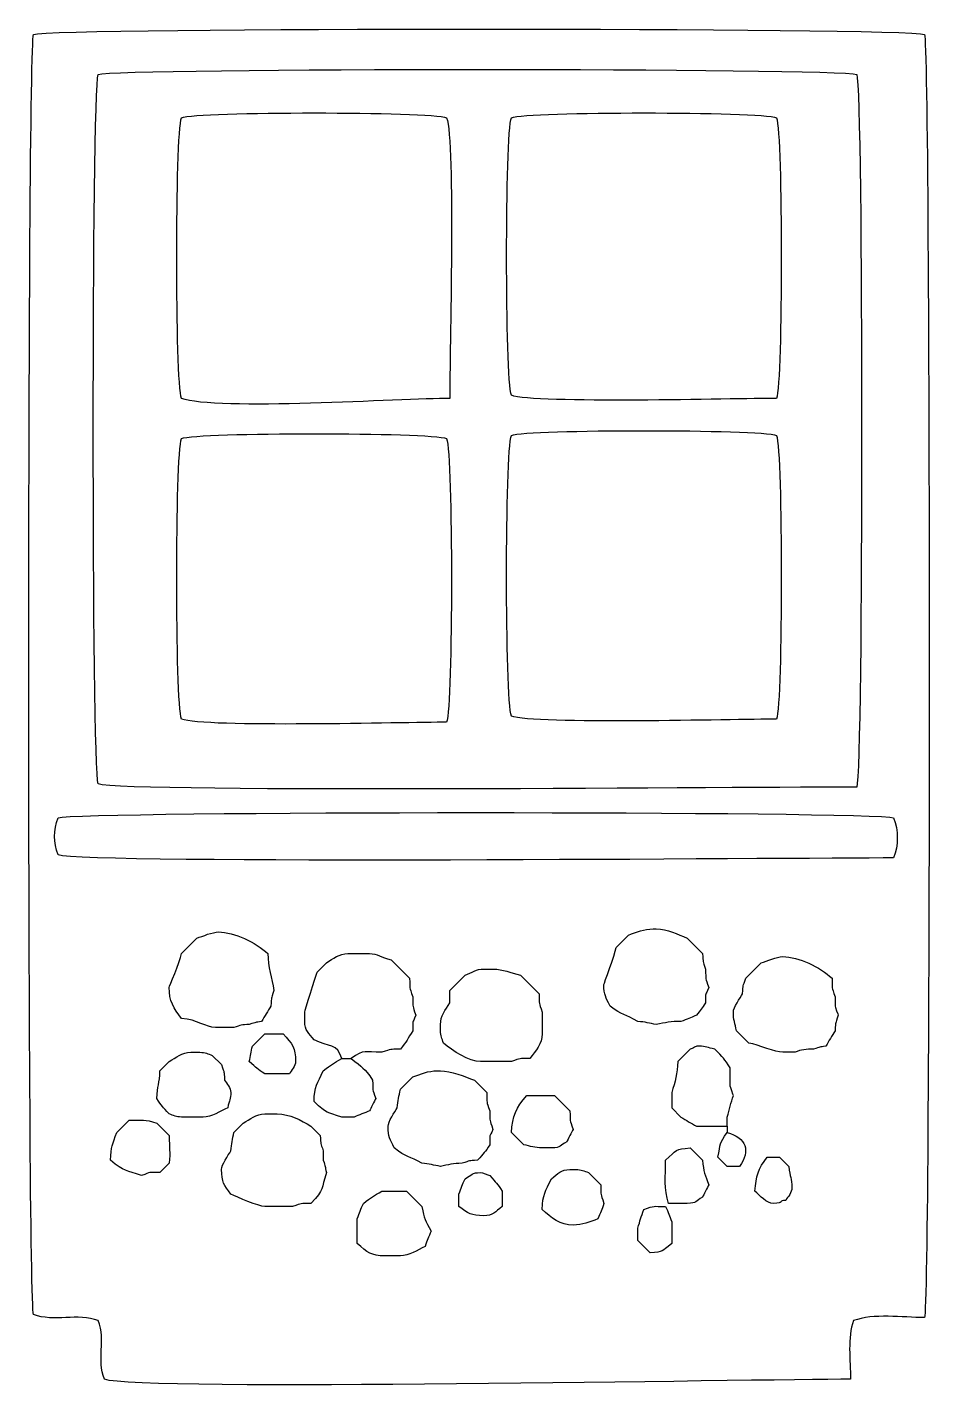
# Model space of a CAD drawing. Extents: x -149 to 150, y -212 to 234.
# Drawn here: x 89.7 to 114.51, y 58.55 to 96 of the extents above; entities that cross this region are included whole.
import ezdxf

# ---------------------------------------------------------------- set-up
doc = ezdxf.new("R2010")
doc.units = 0
doc.header["$MEASUREMENT"] = 0
doc.layers.add('EBENE_1', color=7, linetype='CONTINUOUS')

msp = doc.modelspace()

# ---------------------------------------------------------------- linework, layer by layer
at = {"layer": 'EBENE_1', "color": 250}
for points, knots in [([(112.308, 58.8878), (112.308, 59.3996), (112.2185, 60.0474), (112.3927, 60.4965), (112.3927, 60.4965), (112.9257, 60.7034), (113.7371, 60.5812), (114.34, 60.5811), (114.34, 60.5811), (114.5112, 61.0218), (114.5111, 95.3618), (114.3401, 95.8025), (114.3401, 95.8025), (113.8377, 95.9975), (90.3738, 95.9976), (89.8714, 95.8025), (89.8714, 95.8025), (89.7004, 95.3621), (89.7005, 61.1062), (89.8714, 60.6658), (89.8714, 60.6658), (90.4339, 60.4475), (91.0869, 60.7148), (91.6495, 60.4965), (91.6495, 60.4965), (91.8597, 59.9548), (91.6084, 59.4295), (91.8188, 58.8878), (91.8188, 58.8878), (92.7004, 58.5455), (109.8867, 58.8879), (112.308, 58.8878)], [0, 0, 0, 0, 0.1111111, 0.1111111, 0.1111111, 0.1111111, 0.2222222, 0.2222222, 0.2222222, 0.2222222, 0.3333333, 0.3333333, 0.3333333, 0.3333333, 0.4444444, 0.4444444, 0.4444444, 0.4444444, 0.5555556, 0.5555556, 0.5555556, 0.5555556, 0.6666667, 0.6666667, 0.6666667, 0.6666667, 0.7777778, 0.7777778, 0.7777778, 0.7777778, 1, 1, 1, 1]), ([(112.4775, 75.1438), (112.6596, 75.613), (112.6596, 94.2326), (112.4774, 94.7019), (112.4774, 94.7019), (111.9996, 94.8873), (92.1272, 94.8873), (91.6495, 94.7018), (91.6495, 94.7018), (91.4675, 94.2332), (91.4675, 75.6971), (91.6494, 75.2285), (91.6494, 75.2285), (92.2975, 74.9769), (110.1351, 75.1439), (112.4775, 75.1438)], [0, 0, 0, 0, 0.2, 0.2, 0.2, 0.2, 0.4, 0.4, 0.4, 0.4, 0.6, 0.6, 0.6, 0.6, 1, 1, 1, 1]), ([(101.3015, 85.8118), (101.3015, 86.9923), (101.4608, 92.888), (101.2167, 93.5165), (101.2167, 93.5165), (100.773, 93.6888), (94.3792, 93.6889), (93.9354, 93.5165), (93.9354, 93.5165), (93.7605, 93.0659), (93.7605, 86.2623), (93.9354, 85.8118), (93.9354, 85.8118), (94.8417, 85.46), (100.0136, 85.8118), (101.3015, 85.8118)], [0, 0, 0, 0, 0.2, 0.2, 0.2, 0.2, 0.4, 0.4, 0.4, 0.4, 0.6, 0.6, 0.6, 0.6, 1, 1, 1, 1]), ([(110.276, 85.8118), (110.4509, 86.2623), (110.4509, 93.0659), (110.276, 93.5166), (110.276, 93.5166), (109.8323, 93.6888), (103.4385, 93.6888), (102.9947, 93.5165), (102.9947, 93.5165), (102.8203, 93.0673), (102.8203, 86.3457), (102.9947, 85.8966), (102.9947, 85.8966), (103.6069, 85.6589), (109.1453, 85.8118), (110.276, 85.8118)], [0, 0, 0, 0, 0.2, 0.2, 0.2, 0.2, 0.4, 0.4, 0.4, 0.4, 0.6, 0.6, 0.6, 0.6, 1, 1, 1, 1]), ([(101.2167, 76.9218), (101.3921, 77.3737), (101.3921, 84.2594), (101.2167, 84.7111), (101.2167, 84.7111), (100.773, 84.8834), (94.3792, 84.8835), (93.9355, 84.7111), (93.9355, 84.7111), (93.7605, 84.2606), (93.7605, 77.457), (93.9354, 77.0065), (93.9354, 77.0065), (94.5475, 76.7689), (100.0858, 76.9218), (101.2167, 76.9218)], [0, 0, 0, 0, 0.2, 0.2, 0.2, 0.2, 0.4, 0.4, 0.4, 0.4, 0.6, 0.6, 0.6, 0.6, 1, 1, 1, 1]), ([(110.276, 77.0065), (110.4514, 77.4583), (110.4514, 84.3439), (110.276, 84.7959), (110.276, 84.7959), (109.8323, 84.9681), (103.4385, 84.9681), (102.9947, 84.7958), (102.9947, 84.7958), (102.8198, 84.3453), (102.8198, 77.5417), (102.9947, 77.0911), (102.9947, 77.0911), (103.6069, 76.8535), (109.1453, 77.0065), (110.276, 77.0065)], [0, 0, 0, 0, 0.2, 0.2, 0.2, 0.2, 0.4, 0.4, 0.4, 0.4, 0.6, 0.6, 0.6, 0.6, 1, 1, 1, 1]), ([(113.4934, 73.1965), (113.6256, 73.5369), (113.6255, 73.9567), (113.4935, 74.2971), (113.4935, 74.2971), (113.0015, 74.4882), (91.0407, 74.4881), (90.5487, 74.2971), (90.5487, 74.2971), (90.4166, 73.9567), (90.4166, 73.6216), (90.5487, 73.2811), (90.5487, 73.2811), (91.2265, 73.018), (110.9436, 73.1966), (113.4934, 73.1965)], [0, 0, 0, 0, 0.2, 0.2, 0.2, 0.2, 0.4, 0.4, 0.4, 0.4, 0.6, 0.6, 0.6, 0.6, 1, 1, 1, 1]), ([(95.7981, 68.6245), (96.0061, 68.6994), (95.9433, 68.6718), (96.1368, 68.7091), (96.1368, 68.7091), (96.2235, 68.8561), (96.3031, 68.986), (96.3907, 69.1325), (96.3907, 69.1325), (96.4135, 69.4232), (96.3877, 69.2851), (96.4755, 69.5558), (96.4755, 69.5558), (96.4109, 69.8971), (96.3139, 70.2109), (96.3061, 70.5718), (96.3061, 70.5718), (95.9755, 70.877), (95.3861, 71.1645), (94.9515, 71.1645), (94.9515, 71.1645), (94.7895, 71.1645), (94.5155, 71.0495), (94.3588, 70.9951), (94.3588, 70.9951), (94.3588, 70.9951), (93.9354, 70.5718), (93.9354, 70.5718), (93.9354, 70.5718), (93.8886, 70.3241), (93.5967, 69.6637), (93.5967, 69.6405), (93.5967, 69.6405), (93.5968, 69.2817), (93.7211, 69.0653), (93.9355, 68.7938), (93.9355, 68.7938), (94.3621, 68.761), (94.6145, 68.5398), (94.8668, 68.5398), (94.8668, 68.5398), (94.8668, 68.5398), (95.0361, 68.5398), (95.0361, 68.5398), (95.0361, 68.5398), (95.0361, 68.5398), (95.3747, 68.5398), (95.3747, 68.5398), (95.3747, 68.5398), (95.5599, 68.6012), (95.5827, 68.6245), (95.7981, 68.6245)], [0, 0, 0, 0, 0.0714286, 0.0714286, 0.0714286, 0.0714286, 0.1428571, 0.1428571, 0.1428571, 0.1428571, 0.2142857, 0.2142857, 0.2142857, 0.2142857, 0.2857143, 0.2857143, 0.2857143, 0.2857143, 0.3571429, 0.3571429, 0.3571429, 0.3571429, 0.4285714, 0.4285714, 0.4285714, 0.4285714, 0.5, 0.5, 0.5, 0.5, 0.5714286, 0.5714286, 0.5714286, 0.5714286, 0.6428571, 0.6428571, 0.6428571, 0.6428571, 0.7142857, 0.7142857, 0.7142857, 0.7142857, 0.7857143, 0.7857143, 0.7857143, 0.7857143, 0.8571429, 0.8571429, 0.8571429, 0.8571429, 1, 1, 1, 1]), ([(107.6514, 68.7091), (107.8297, 68.7682), (107.9079, 68.8008), (108.0747, 68.8785), (108.0747, 68.8785), (108.1951, 69.0307), (108.2252, 69.0624), (108.3288, 69.2171), (108.3288, 69.2171), (108.3287, 69.5574), (108.3142, 69.3847), (108.4134, 69.6405), (108.4134, 69.6405), (108.3165, 69.9394), (108.3361, 69.8156), (108.3288, 70.1485), (108.3288, 70.1485), (108.2463, 70.397), (108.2647, 70.3042), (108.2441, 70.5718), (108.2441, 70.5718), (108.2441, 70.5718), (107.8207, 70.9951), (107.8207, 70.9951), (107.8207, 70.9951), (107.544, 71.1062), (107.2984, 71.2492), (106.9741, 71.2491), (106.9741, 71.2491), (106.9741, 71.2491), (106.8895, 71.2491), (106.8895, 71.2491), (106.8895, 71.2491), (106.6285, 71.2491), (106.4382, 71.1581), (106.212, 71.0798), (106.212, 71.0798), (106.212, 71.0798), (105.8735, 70.7411), (105.8735, 70.7411), (105.8735, 70.7411), (105.8361, 70.544), (105.5348, 69.7266), (105.5348, 69.7251), (105.5348, 69.7251), (105.5347, 69.4258), (105.5902, 69.3775), (105.7041, 69.1325), (105.7041, 69.1325), (106.0439, 68.8643), (106.1189, 68.9095), (106.466, 68.7091), (106.466, 68.7091), (106.6672, 68.6938), (106.7859, 68.66), (106.974, 68.6246), (106.974, 68.6246), (107.2188, 68.6758), (107.3777, 68.7091), (107.6514, 68.7091)], [0, 0, 0, 0, 0.0625, 0.0625, 0.0625, 0.0625, 0.125, 0.125, 0.125, 0.125, 0.1875, 0.1875, 0.1875, 0.1875, 0.25, 0.25, 0.25, 0.25, 0.3125, 0.3125, 0.3125, 0.3125, 0.375, 0.375, 0.375, 0.375, 0.4375, 0.4375, 0.4375, 0.4375, 0.5, 0.5, 0.5, 0.5, 0.5625, 0.5625, 0.5625, 0.5625, 0.625, 0.625, 0.625, 0.625, 0.6875, 0.6875, 0.6875, 0.6875, 0.75, 0.75, 0.75, 0.75, 0.8125, 0.8125, 0.8125, 0.8125, 0.875, 0.875, 0.875, 0.875, 1, 1, 1, 1]), ([(98.338, 67.6932), (98.2107, 68.1023), (97.9986, 68.0046), (97.5761, 68.2012), (97.5761, 68.2012), (97.4285, 68.3882), (97.322, 68.4577), (97.322, 68.7091), (97.322, 68.7091), (97.322, 68.7091), (97.3221, 68.9631), (97.3221, 68.9631), (97.3221, 68.9631), (97.3221, 69.0063), (97.6187, 69.934), (97.6607, 70.0638), (97.6607, 70.0638), (97.6607, 70.0638), (97.9147, 70.3178), (97.9147, 70.3178), (97.9147, 70.3178), (98.1044, 70.4315), (98.2699, 70.5719), (98.5075, 70.5718), (98.5075, 70.5718), (98.5075, 70.5718), (99.1001, 70.5718), (99.1001, 70.5718), (99.1001, 70.5718), (99.3151, 70.5718), (99.4169, 70.4606), (99.6927, 70.4026), (99.6927, 70.4026), (99.6927, 70.4026), (100.2008, 69.8945), (100.2008, 69.8945), (100.2008, 69.8945), (100.208, 69.5616), (100.1884, 69.6855), (100.2855, 69.3865), (100.2855, 69.3865), (100.2927, 69.0536), (100.2732, 69.1775), (100.37, 68.8785), (100.37, 68.8785), (100.2628, 68.6082), (100.2928, 68.7976), (100.2855, 68.4551), (100.2855, 68.4551), (100.1508, 68.2304), (100.1194, 68.1658), (99.9467, 67.9472), (99.9467, 67.9472), (99.6139, 67.9399), (99.7378, 67.9594), (99.4387, 67.8625), (99.4387, 67.8625), (98.963, 67.8625), (98.9612, 67.956), (98.592, 67.6931)], [0, 0, 0, 0, 0.0625, 0.0625, 0.0625, 0.0625, 0.125, 0.125, 0.125, 0.125, 0.1875, 0.1875, 0.1875, 0.1875, 0.25, 0.25, 0.25, 0.25, 0.3125, 0.3125, 0.3125, 0.3125, 0.375, 0.375, 0.375, 0.375, 0.4375, 0.4375, 0.4375, 0.4375, 0.5, 0.5, 0.5, 0.5, 0.5625, 0.5625, 0.5625, 0.5625, 0.625, 0.625, 0.625, 0.625, 0.6875, 0.6875, 0.6875, 0.6875, 0.75, 0.75, 0.75, 0.75, 0.8125, 0.8125, 0.8125, 0.8125, 0.875, 0.875, 0.875, 0.875, 1, 1, 1, 1]), ([(111.2921, 67.9471), (111.5001, 68.022), (111.4372, 67.9944), (111.6308, 68.0318), (111.6308, 68.0318), (111.7174, 68.1788), (111.797, 68.3087), (111.8847, 68.4551), (111.8847, 68.4551), (111.9076, 68.7459), (111.8817, 68.6078), (111.9695, 68.8785), (111.9695, 68.8785), (111.967, 68.8836), (111.8899, 69.1183), (111.8847, 69.1325), (111.8847, 69.1325), (111.8847, 69.1325), (111.8848, 69.3865), (111.8848, 69.3865), (111.8848, 69.3865), (111.7878, 69.6854), (111.8073, 69.5616), (111.8, 69.8945), (111.8, 69.8945), (111.4694, 70.1997), (110.88, 70.4871), (110.4454, 70.4871), (110.4454, 70.4871), (110.2834, 70.4871), (110.0096, 70.372), (109.8528, 70.3178), (109.8528, 70.3178), (109.8528, 70.3178), (109.4295, 69.8945), (109.4295, 69.8945), (109.4295, 69.8945), (109.347, 69.646), (109.3654, 69.7388), (109.3448, 69.4712), (109.3448, 69.4712), (109.2765, 69.3573), (109.0907, 69.087), (109.0907, 68.9631), (109.0907, 68.9631), (109.0908, 68.7601), (109.14, 68.6429), (109.1755, 68.4551), (109.1755, 68.4551), (109.1755, 68.4551), (109.514, 68.1165), (109.514, 68.1165), (109.514, 68.1165), (109.7897, 68.0644), (110.2426, 67.8625), (110.4455, 67.8625), (110.4455, 67.8625), (110.4455, 67.8625), (110.7841, 67.8625), (110.7841, 67.8625), (110.7841, 67.8625), (110.9517, 67.9388), (111.0894, 67.9471), (111.2921, 67.9471)], [0, 0, 0, 0, 0.0588235, 0.0588235, 0.0588235, 0.0588235, 0.1176471, 0.1176471, 0.1176471, 0.1176471, 0.1764706, 0.1764706, 0.1764706, 0.1764706, 0.2352941, 0.2352941, 0.2352941, 0.2352941, 0.2941176, 0.2941176, 0.2941176, 0.2941176, 0.3529412, 0.3529412, 0.3529412, 0.3529412, 0.4117647, 0.4117647, 0.4117647, 0.4117647, 0.4705882, 0.4705882, 0.4705882, 0.4705882, 0.5294118, 0.5294118, 0.5294118, 0.5294118, 0.5882353, 0.5882353, 0.5882353, 0.5882353, 0.6470588, 0.6470588, 0.6470588, 0.6470588, 0.7058824, 0.7058824, 0.7058824, 0.7058824, 0.7647059, 0.7647059, 0.7647059, 0.7647059, 0.8235294, 0.8235294, 0.8235294, 0.8235294, 0.8823529, 0.8823529, 0.8823529, 0.8823529, 1, 1, 1, 1]), ([(103.5027, 67.6931), (103.6664, 67.9006), (103.8415, 68.0971), (103.8414, 68.3706), (103.8414, 68.3706), (103.8414, 68.3706), (103.8415, 68.6246), (103.8415, 68.6246), (103.8415, 68.6246), (103.8415, 68.6246), (103.8414, 68.9632), (103.8414, 68.9632), (103.8414, 68.9632), (103.7445, 69.2621), (103.7641, 69.1382), (103.7568, 69.4712), (103.7568, 69.4712), (103.7568, 69.4712), (103.2487, 69.9791), (103.2487, 69.9791), (103.2487, 69.9791), (102.9448, 70.0366), (102.7902, 70.1485), (102.4868, 70.1485), (102.4868, 70.1485), (102.4868, 70.1485), (102.2328, 70.1485), (102.2328, 70.1485), (102.2328, 70.1485), (102.0359, 70.1485), (101.911, 70.0539), (101.7248, 69.9791), (101.7248, 69.9791), (101.7248, 69.9791), (101.3014, 69.5558), (101.3014, 69.5558), (101.3014, 69.5558), (101.3014, 69.5558), (101.3015, 69.2171), (101.3015, 69.2171), (101.3015, 69.2171), (101.1878, 69.0275), (101.0474, 68.8621), (101.0475, 68.6245), (101.0475, 68.6245), (101.0475, 68.6245), (101.0475, 68.4551), (101.0475, 68.4551), (101.0475, 68.4551), (101.0475, 68.3078), (101.0902, 68.2428), (101.132, 68.1165), (101.132, 68.1165), (101.3695, 67.8974), (101.8458, 67.6085), (102.1481, 67.6085), (102.1481, 67.6085), (102.1481, 67.6085), (102.656, 67.6085), (102.656, 67.6085), (102.656, 67.6085), (102.656, 67.6085), (102.9947, 67.6085), (102.9947, 67.6085), (102.9947, 67.6085), (103.2748, 67.6993), (103.1831, 67.6932), (103.5027, 67.6931)], [0, 0, 0, 0, 0.0555556, 0.0555556, 0.0555556, 0.0555556, 0.1111111, 0.1111111, 0.1111111, 0.1111111, 0.1666667, 0.1666667, 0.1666667, 0.1666667, 0.2222222, 0.2222222, 0.2222222, 0.2222222, 0.2777778, 0.2777778, 0.2777778, 0.2777778, 0.3333333, 0.3333333, 0.3333333, 0.3333333, 0.3888889, 0.3888889, 0.3888889, 0.3888889, 0.4444444, 0.4444444, 0.4444444, 0.4444444, 0.5, 0.5, 0.5, 0.5, 0.5555556, 0.5555556, 0.5555556, 0.5555556, 0.6111111, 0.6111111, 0.6111111, 0.6111111, 0.6666667, 0.6666667, 0.6666667, 0.6666667, 0.7222222, 0.7222222, 0.7222222, 0.7222222, 0.7777778, 0.7777778, 0.7777778, 0.7777778, 0.8333333, 0.8333333, 0.8333333, 0.8333333, 0.8888889, 0.8888889, 0.8888889, 0.8888889, 1, 1, 1, 1]), ([(96.8988, 67.2698), (96.9595, 67.3648), (97.068, 67.4917), (97.068, 67.6085), (97.068, 67.6085), (97.068, 67.9812), (96.9746, 68.0985), (96.7294, 68.3706), (96.7294, 68.3706), (96.7294, 68.3706), (96.2214, 68.3705), (96.2214, 68.3705), (96.2214, 68.3705), (96.2214, 68.3705), (95.8828, 68.0318), (95.8828, 68.0318), (95.8828, 68.0318), (95.8501, 67.8627), (95.83, 67.7776), (95.798, 67.6085), (95.798, 67.6085), (95.997, 67.4252), (96.0161, 67.4086), (96.2215, 67.2698), (96.2215, 67.2698), (96.2215, 67.2698), (96.8988, 67.2698), (96.8988, 67.2698)], [0, 0, 0, 0, 0.125, 0.125, 0.125, 0.125, 0.25, 0.25, 0.25, 0.25, 0.375, 0.375, 0.375, 0.375, 0.5, 0.5, 0.5, 0.5, 0.625, 0.625, 0.625, 0.625, 0.75, 0.75, 0.75, 0.75, 1, 1, 1, 1]), ([(95.2055, 66.3385), (95.2457, 66.5469), (95.2901, 66.5829), (95.29, 66.7619), (95.29, 66.7619), (95.29, 66.8847), (95.1788, 67.0021), (95.1208, 67.1005), (95.1208, 67.1005), (95.098, 67.3912), (95.1238, 67.2532), (95.036, 67.5238), (95.036, 67.5238), (95.036, 67.5238), (94.7821, 67.7778), (94.7821, 67.7778), (94.7821, 67.7778), (94.6585, 67.8223), (94.589, 67.8625), (94.4435, 67.8625), (94.4435, 67.8625), (94.4435, 67.8625), (94.1895, 67.8625), (94.1895, 67.8625), (94.1895, 67.8625), (93.9519, 67.8625), (93.7864, 67.722), (93.5968, 67.6086), (93.5968, 67.6086), (93.5968, 67.6086), (93.3427, 67.3545), (93.3427, 67.3545), (93.3427, 67.3545), (93.3351, 66.9996), (93.2658, 66.9474), (93.258, 66.5925), (93.258, 66.5925), (93.396, 66.3861), (93.4136, 66.3675), (93.5968, 66.1691), (93.5968, 66.1691), (93.7204, 66.1247), (93.79, 66.0845), (93.9355, 66.0845), (93.9355, 66.0845), (93.9355, 66.0845), (94.528, 66.0846), (94.528, 66.0846), (94.528, 66.0846), (94.7552, 66.0846), (95.0076, 66.2465), (95.2055, 66.3385)], [0, 0, 0, 0, 0.0714286, 0.0714286, 0.0714286, 0.0714286, 0.1428571, 0.1428571, 0.1428571, 0.1428571, 0.2142857, 0.2142857, 0.2142857, 0.2142857, 0.2857143, 0.2857143, 0.2857143, 0.2857143, 0.3571429, 0.3571429, 0.3571429, 0.3571429, 0.4285714, 0.4285714, 0.4285714, 0.4285714, 0.5, 0.5, 0.5, 0.5, 0.5714286, 0.5714286, 0.5714286, 0.5714286, 0.6428571, 0.6428571, 0.6428571, 0.6428571, 0.7142857, 0.7142857, 0.7142857, 0.7142857, 0.7857143, 0.7857143, 0.7857143, 0.7857143, 0.8571429, 0.8571429, 0.8571429, 0.8571429, 1, 1, 1, 1]), ([(108.9214, 65.8306), (108.9214, 65.8306), (108.9215, 66.0845), (108.9215, 66.0845), (108.9215, 66.0845), (108.9898, 66.2952), (109.0224, 66.4666), (109.0908, 66.6771), (109.0908, 66.6771), (109.0885, 66.6823), (109.0111, 66.917), (109.0061, 66.9311), (109.0061, 66.9311), (109.0061, 66.9311), (109.006, 67.4391), (109.006, 67.4391), (109.006, 67.4391), (108.8453, 67.677), (108.8006, 67.7244), (108.5827, 67.9471), (108.5827, 67.9471), (108.3742, 67.9874), (108.3384, 68.0319), (108.1594, 68.0318), (108.1594, 68.0318), (108.0309, 68.0318), (108.0671, 68.0053), (107.9054, 67.9472), (107.9054, 67.9472), (107.9054, 67.9472), (107.5668, 67.6085), (107.5668, 67.6085), (107.5668, 67.6085), (107.5598, 67.2904), (107.4879, 67.0411), (107.3975, 66.7618), (107.3975, 66.7618), (107.3975, 66.7618), (107.3974, 66.3385), (107.3974, 66.3385), (107.3974, 66.3385), (107.3974, 66.3385), (107.6515, 66.0845), (107.6515, 66.0845), (107.6515, 66.0845), (107.7984, 65.9978), (107.9284, 65.9182), (108.0748, 65.8306), (108.0748, 65.8306), (108.0748, 65.8306), (108.9214, 65.8306), (108.9214, 65.8306), (108.9214, 65.8306), (108.9214, 65.8306), (108.9214, 65.6612), (108.9214, 65.6612)], [0, 0, 0, 0, 0.0666667, 0.0666667, 0.0666667, 0.0666667, 0.1333333, 0.1333333, 0.1333333, 0.1333333, 0.2, 0.2, 0.2, 0.2, 0.2666667, 0.2666667, 0.2666667, 0.2666667, 0.3333333, 0.3333333, 0.3333333, 0.3333333, 0.4, 0.4, 0.4, 0.4, 0.4666667, 0.4666667, 0.4666667, 0.4666667, 0.5333333, 0.5333333, 0.5333333, 0.5333333, 0.6, 0.6, 0.6, 0.6, 0.6666667, 0.6666667, 0.6666667, 0.6666667, 0.7333333, 0.7333333, 0.7333333, 0.7333333, 0.8, 0.8, 0.8, 0.8, 0.8666667, 0.8666667, 0.8666667, 0.8666667, 1, 1, 1, 1]), ([(98.6768, 66.0845), (98.8117, 66.138), (98.9653, 66.2003), (99.1, 66.2538), (99.1, 66.2538), (99.1225, 66.3056), (99.2437, 66.5382), (99.2695, 66.5926), (99.2695, 66.5926), (99.1724, 66.8914), (99.192, 66.7676), (99.1847, 67.1006), (99.1847, 67.1006), (98.9498, 67.4481), (98.9086, 67.4364), (98.592, 67.6931), (98.592, 67.6931), (98.592, 67.6931), (98.338, 67.6932), (98.338, 67.6932), (98.338, 67.6932), (98.1133, 67.5586), (98.0487, 67.527), (97.8301, 67.3545), (97.8301, 67.3545), (97.663, 66.9952), (97.5854, 66.9353), (97.5761, 66.5078), (97.5761, 66.5078), (97.9503, 66.1625), (97.9046, 66.2345), (98.338, 66.0845), (98.338, 66.0845), (98.338, 66.0845), (98.6768, 66.0845), (98.6768, 66.0845)], [0, 0, 0, 0, 0.1, 0.1, 0.1, 0.1, 0.2, 0.2, 0.2, 0.2, 0.3, 0.3, 0.3, 0.3, 0.4, 0.4, 0.4, 0.4, 0.5, 0.5, 0.5, 0.5, 0.6, 0.6, 0.6, 0.6, 0.7, 0.7, 0.7, 0.7, 0.8, 0.8, 0.8, 0.8, 1, 1, 1, 1]), ([(101.64, 64.8145), (101.8886, 64.8969), (101.7958, 64.8786), (102.0634, 64.8991), (102.0634, 64.8991), (102.2468, 65.0981), (102.2634, 65.1172), (102.4021, 65.3225), (102.4021, 65.3225), (102.402, 65.6627), (102.3875, 65.49), (102.4867, 65.7459), (102.4867, 65.7459), (102.3899, 66.0448), (102.4094, 65.9209), (102.4021, 66.2538), (102.4021, 66.2538), (102.3051, 66.5528), (102.3246, 66.4289), (102.3174, 66.7618), (102.3174, 66.7618), (102.3174, 66.7618), (101.9788, 67.1005), (101.9788, 67.1005), (101.9788, 67.1005), (101.7133, 67.1923), (101.3327, 67.3545), (101.0474, 67.3545), (101.0474, 67.3545), (101.0474, 67.3545), (100.9627, 67.3545), (100.9627, 67.3545), (100.9627, 67.3545), (100.7017, 67.3545), (100.5116, 67.2634), (100.2854, 67.1851), (100.2854, 67.1851), (100.2854, 67.1851), (99.9468, 66.8465), (99.9468, 66.8465), (99.9468, 66.8465), (99.9112, 66.6582), (99.8776, 66.5395), (99.862, 66.3385), (99.862, 66.3385), (99.794, 66.2247), (99.6081, 65.9544), (99.6081, 65.8305), (99.6081, 65.8305), (99.608, 65.5311), (99.6635, 65.483), (99.7775, 65.2378), (99.7775, 65.2378), (100.1172, 64.9697), (100.1923, 65.0148), (100.5394, 64.8145), (100.5394, 64.8145), (100.7404, 64.799), (100.8592, 64.7654), (101.0475, 64.7299), (101.0475, 64.7299), (101.258, 64.774), (101.4063, 64.8145), (101.64, 64.8145)], [0, 0, 0, 0, 0.0588235, 0.0588235, 0.0588235, 0.0588235, 0.1176471, 0.1176471, 0.1176471, 0.1176471, 0.1764706, 0.1764706, 0.1764706, 0.1764706, 0.2352941, 0.2352941, 0.2352941, 0.2352941, 0.2941176, 0.2941176, 0.2941176, 0.2941176, 0.3529412, 0.3529412, 0.3529412, 0.3529412, 0.4117647, 0.4117647, 0.4117647, 0.4117647, 0.4705882, 0.4705882, 0.4705882, 0.4705882, 0.5294118, 0.5294118, 0.5294118, 0.5294118, 0.5882353, 0.5882353, 0.5882353, 0.5882353, 0.6470588, 0.6470588, 0.6470588, 0.6470588, 0.7058824, 0.7058824, 0.7058824, 0.7058824, 0.7647059, 0.7647059, 0.7647059, 0.7647059, 0.8235294, 0.8235294, 0.8235294, 0.8235294, 0.8823529, 0.8823529, 0.8823529, 0.8823529, 1, 1, 1, 1]), ([(104.5187, 65.4071), (104.5411, 65.459), (104.6622, 65.6916), (104.6881, 65.7458), (104.6881, 65.7458), (104.5911, 66.0449), (104.6106, 65.921), (104.6035, 66.2538), (104.6035, 66.2538), (104.6035, 66.2538), (104.18, 66.6771), (104.18, 66.6771), (104.18, 66.6771), (104.18, 66.6771), (103.418, 66.6771), (103.418, 66.6771), (103.418, 66.6771), (103.1203, 66.3468), (103.0284, 66.1002), (102.9948, 65.6611), (102.9948, 65.6611), (102.9948, 65.6611), (103.3334, 65.3226), (103.3334, 65.3226), (103.3334, 65.3226), (103.5211, 65.2871), (103.6383, 65.2378), (103.8414, 65.2378), (103.8414, 65.2378), (103.8414, 65.2378), (104.0954, 65.2378), (104.0954, 65.2378), (104.0954, 65.2378), (104.3711, 65.2378), (104.314, 65.3091), (104.5187, 65.4071)], [0, 0, 0, 0, 0.1, 0.1, 0.1, 0.1, 0.2, 0.2, 0.2, 0.2, 0.3, 0.3, 0.3, 0.3, 0.4, 0.4, 0.4, 0.4, 0.5, 0.5, 0.5, 0.5, 0.6, 0.6, 0.6, 0.6, 0.7, 0.7, 0.7, 0.7, 0.8, 0.8, 0.8, 0.8, 1, 1, 1, 1]), ([(92.8348, 64.4758), (93.1244, 64.5883), (92.9948, 64.5605), (93.3428, 64.5605), (93.3428, 64.5605), (93.3428, 64.5605), (93.5968, 64.8145), (93.5968, 64.8145), (93.5968, 64.8145), (93.6333, 65.1398), (93.5967, 65.2123), (93.5968, 65.5765), (93.5968, 65.5765), (93.5968, 65.5765), (93.258, 65.9151), (93.258, 65.9151), (93.258, 65.9151), (92.9067, 66.0291), (92.8809, 65.9999), (92.4961, 65.9998), (92.4961, 65.9998), (92.4961, 65.9998), (92.1574, 65.6611), (92.1574, 65.6611), (92.1574, 65.6611), (92.0453, 65.3369), (91.9962, 65.2724), (91.988, 64.8991), (91.988, 64.8991), (92.3593, 64.5645), (92.4305, 64.6417), (92.8348, 64.4758)], [0, 0, 0, 0, 0.1111111, 0.1111111, 0.1111111, 0.1111111, 0.2222222, 0.2222222, 0.2222222, 0.2222222, 0.3333333, 0.3333333, 0.3333333, 0.3333333, 0.4444444, 0.4444444, 0.4444444, 0.4444444, 0.5555556, 0.5555556, 0.5555556, 0.5555556, 0.6666667, 0.6666667, 0.6666667, 0.6666667, 0.7777778, 0.7777778, 0.7777778, 0.7777778, 1, 1, 1, 1]), ([(97.4914, 63.7138), (97.8677, 64.1213), (97.7648, 64.0979), (97.9147, 64.5606), (97.9147, 64.5606), (97.8767, 64.7424), (97.894, 64.7061), (97.8301, 64.8992), (97.8301, 64.8992), (97.8301, 64.8992), (97.8301, 65.1532), (97.8301, 65.1532), (97.8301, 65.1532), (97.7478, 65.4018), (97.7659, 65.3089), (97.7454, 65.5766), (97.7454, 65.5766), (97.7454, 65.5766), (97.4915, 65.8305), (97.4915, 65.8305), (97.4915, 65.8305), (97.2001, 66.0049), (96.9241, 66.1691), (96.56, 66.1691), (96.56, 66.1691), (96.56, 66.1691), (96.2214, 66.1691), (96.2214, 66.1691), (96.2214, 66.1691), (95.9838, 66.1691), (95.8184, 66.0287), (95.6287, 65.9151), (95.6287, 65.9151), (95.6287, 65.9151), (95.3748, 65.6612), (95.3748, 65.6612), (95.3748, 65.6612), (95.3392, 65.4729), (95.3056, 65.3542), (95.29, 65.1531), (95.29, 65.1531), (95.222, 65.0393), (95.0361, 64.769), (95.0361, 64.6451), (95.0361, 64.6451), (95.0361, 64.3024), (95.1023, 64.2235), (95.2901, 63.9678), (95.2901, 63.9678), (95.4598, 63.8889), (96.0603, 63.6292), (96.2214, 63.6291), (96.2214, 63.6291), (96.2214, 63.6291), (96.6447, 63.6291), (96.6447, 63.6291), (96.6447, 63.6291), (96.6447, 63.6291), (96.9834, 63.6291), (96.9834, 63.6291), (96.9834, 63.6291), (97.2633, 63.7199), (97.1718, 63.7138), (97.4914, 63.7138)], [0, 0, 0, 0, 0.0588235, 0.0588235, 0.0588235, 0.0588235, 0.1176471, 0.1176471, 0.1176471, 0.1176471, 0.1764706, 0.1764706, 0.1764706, 0.1764706, 0.2352941, 0.2352941, 0.2352941, 0.2352941, 0.2941176, 0.2941176, 0.2941176, 0.2941176, 0.3529412, 0.3529412, 0.3529412, 0.3529412, 0.4117647, 0.4117647, 0.4117647, 0.4117647, 0.4705882, 0.4705882, 0.4705882, 0.4705882, 0.5294118, 0.5294118, 0.5294118, 0.5294118, 0.5882353, 0.5882353, 0.5882353, 0.5882353, 0.6470588, 0.6470588, 0.6470588, 0.6470588, 0.7058824, 0.7058824, 0.7058824, 0.7058824, 0.7647059, 0.7647059, 0.7647059, 0.7647059, 0.8235294, 0.8235294, 0.8235294, 0.8235294, 0.8823529, 0.8823529, 0.8823529, 0.8823529, 1, 1, 1, 1]), ([(109.26, 64.7298), (109.5747, 65.1715), (109.4404, 65.5119), (108.9214, 65.6612), (108.9214, 65.6612), (108.7071, 65.3602), (108.7371, 65.3529), (108.6674, 64.9838), (108.6674, 64.9838), (108.6674, 64.9838), (108.9214, 64.7299), (108.9214, 64.7299), (108.9214, 64.7299), (108.9214, 64.7299), (109.26, 64.7298), (109.26, 64.7298)], [0, 0, 0, 0, 0.2, 0.2, 0.2, 0.2, 0.4, 0.4, 0.4, 0.4, 0.6, 0.6, 0.6, 0.6, 1, 1, 1, 1]), ([(108.244, 63.8832), (108.2665, 63.935), (108.3877, 64.1677), (108.4134, 64.2218), (108.4134, 64.2218), (108.3176, 64.4988), (108.2681, 64.5864), (108.244, 64.8991), (108.244, 64.8991), (108.244, 64.8991), (107.9055, 65.2378), (107.9055, 65.2378), (107.9055, 65.2378), (107.488, 65.2057), (107.5397, 65.187), (107.228, 64.8991), (107.228, 64.8991), (107.2281, 64.4502), (107.1825, 64.1158), (107.3128, 63.7138), (107.3128, 63.7138), (107.3128, 63.7138), (107.8208, 63.7138), (107.8208, 63.7138), (107.8208, 63.7138), (108.0966, 63.7138), (108.0393, 63.7852), (108.244, 63.8832)], [0, 0, 0, 0, 0.125, 0.125, 0.125, 0.125, 0.25, 0.25, 0.25, 0.25, 0.375, 0.375, 0.375, 0.375, 0.5, 0.5, 0.5, 0.5, 0.625, 0.625, 0.625, 0.625, 0.75, 0.75, 0.75, 0.75, 1, 1, 1, 1]), ([(110.5301, 63.7985), (110.5908, 63.8934), (110.6994, 64.0203), (110.6994, 64.1371), (110.6994, 64.1371), (110.6994, 64.4235), (110.6384, 64.4229), (110.6148, 64.7298), (110.6148, 64.7298), (110.6148, 64.7298), (110.3607, 64.9838), (110.3607, 64.9838), (110.3607, 64.9838), (110.3607, 64.9838), (110.022, 64.9838), (110.022, 64.9838), (110.022, 64.9838), (109.7703, 64.6647), (109.7146, 64.4579), (109.6834, 64.0525), (109.6834, 64.0525), (109.8196, 63.9267), (110.0041, 63.7138), (110.1915, 63.7138), (110.1915, 63.7138), (110.5045, 63.7138), (110.3205, 63.7985), (110.5301, 63.7985)], [0, 0, 0, 0, 0.125, 0.125, 0.125, 0.125, 0.25, 0.25, 0.25, 0.25, 0.375, 0.375, 0.375, 0.375, 0.5, 0.5, 0.5, 0.5, 0.625, 0.625, 0.625, 0.625, 0.75, 0.75, 0.75, 0.75, 1, 1, 1, 1]), ([(102.7407, 63.6292), (102.7407, 63.6292), (102.7408, 64.0525), (102.7408, 64.0525), (102.7408, 64.0525), (102.6029, 64.2588), (102.5852, 64.2775), (102.4021, 64.4758), (102.4021, 64.4758), (102.347, 64.501), (102.2004, 64.5605), (102.1481, 64.5605), (102.1481, 64.5605), (101.9017, 64.5605), (101.918, 64.5026), (101.7247, 64.3911), (101.7247, 64.3911), (101.643, 64.2193), (101.6182, 64.149), (101.5555, 63.9678), (101.5555, 63.9678), (101.5555, 63.9678), (101.5555, 63.6291), (101.5555, 63.6291), (101.5555, 63.6291), (101.8111, 63.4414), (101.89, 63.3751), (102.2327, 63.3751), (102.2327, 63.3751), (102.4866, 63.3751), (102.5512, 63.4829), (102.7407, 63.6292)], [0, 0, 0, 0, 0.1111111, 0.1111111, 0.1111111, 0.1111111, 0.2222222, 0.2222222, 0.2222222, 0.2222222, 0.3333333, 0.3333333, 0.3333333, 0.3333333, 0.4444444, 0.4444444, 0.4444444, 0.4444444, 0.5555556, 0.5555556, 0.5555556, 0.5555556, 0.6666667, 0.6666667, 0.6666667, 0.6666667, 0.7777778, 0.7777778, 0.7777778, 0.7777778, 1, 1, 1, 1]), ([(105.3655, 63.2905), (105.4471, 63.4624), (105.472, 63.5326), (105.5347, 63.7138), (105.5347, 63.7138), (105.4379, 64.0128), (105.4574, 63.8889), (105.4501, 64.2218), (105.4501, 64.2218), (105.4501, 64.2218), (105.1114, 64.5605), (105.1114, 64.5605), (105.1114, 64.5605), (104.9878, 64.6049), (104.9182, 64.6451), (104.7727, 64.6451), (104.7727, 64.6451), (104.7727, 64.6451), (104.6034, 64.6451), (104.6034, 64.6451), (104.6034, 64.6451), (104.352, 64.6451), (104.2824, 64.5388), (104.0954, 64.3911), (104.0954, 64.3911), (103.9284, 64.0319), (103.8508, 63.972), (103.8414, 63.5445), (103.8414, 63.5445), (104.09, 63.315), (104.3454, 63.1211), (104.6881, 63.1211), (104.6881, 63.1211), (104.955, 63.1211), (105.1401, 63.2011), (105.3655, 63.2905)], [0, 0, 0, 0, 0.1, 0.1, 0.1, 0.1, 0.2, 0.2, 0.2, 0.2, 0.3, 0.3, 0.3, 0.3, 0.4, 0.4, 0.4, 0.4, 0.5, 0.5, 0.5, 0.5, 0.6, 0.6, 0.6, 0.6, 0.7, 0.7, 0.7, 0.7, 0.8, 0.8, 0.8, 0.8, 1, 1, 1, 1]), ([(100.624, 62.5285), (100.6832, 62.7068), (100.7158, 62.7849), (100.7935, 62.9518), (100.7935, 62.9518), (100.6242, 63.245), (100.6036, 63.289), (100.5395, 63.6291), (100.5395, 63.6291), (100.5395, 63.6291), (100.116, 64.0525), (100.116, 64.0525), (100.116, 64.0525), (100.116, 64.0525), (99.4387, 64.0525), (99.4387, 64.0525), (99.4387, 64.0525), (99.2139, 63.9179), (99.1494, 63.8864), (98.9308, 63.7138), (98.9308, 63.7138), (98.8491, 63.5419), (98.8241, 63.4717), (98.7614, 63.2906), (98.7614, 63.2906), (98.7614, 63.2906), (98.7615, 62.6131), (98.7615, 62.6131), (98.7615, 62.6131), (99.0334, 62.3681), (99.1507, 62.2745), (99.5234, 62.2745), (99.5234, 62.2745), (99.5234, 62.2745), (99.9467, 62.2745), (99.9467, 62.2745), (99.9467, 62.2745), (100.1739, 62.2745), (100.4264, 62.4365), (100.624, 62.5285)], [0, 0, 0, 0, 0.0909091, 0.0909091, 0.0909091, 0.0909091, 0.1818182, 0.1818182, 0.1818182, 0.1818182, 0.2727273, 0.2727273, 0.2727273, 0.2727273, 0.3636364, 0.3636364, 0.3636364, 0.3636364, 0.4545455, 0.4545455, 0.4545455, 0.4545455, 0.5454545, 0.5454545, 0.5454545, 0.5454545, 0.6363636, 0.6363636, 0.6363636, 0.6363636, 0.7272727, 0.7272727, 0.7272727, 0.7272727, 0.8181818, 0.8181818, 0.8181818, 0.8181818, 1, 1, 1, 1]), ([(107.3975, 62.6131), (107.3975, 62.6131), (107.3974, 63.2058), (107.3974, 63.2058), (107.3974, 63.2058), (107.3384, 63.3842), (107.3058, 63.4622), (107.2281, 63.6291), (107.2281, 63.6291), (106.8705, 63.6291), (106.9462, 63.6652), (106.6355, 63.5445), (106.6355, 63.5445), (106.5537, 63.3453), (106.5323, 63.241), (106.466, 63.0365), (106.466, 63.0365), (106.466, 63.0365), (106.4661, 62.6978), (106.4661, 62.6978), (106.4661, 62.6978), (106.4661, 62.6978), (106.8047, 62.3592), (106.8047, 62.3592), (106.8047, 62.3592), (107.1937, 62.389), (107.0915, 62.3771), (107.3975, 62.6131)], [0, 0, 0, 0, 0.125, 0.125, 0.125, 0.125, 0.25, 0.25, 0.25, 0.25, 0.375, 0.375, 0.375, 0.375, 0.5, 0.5, 0.5, 0.5, 0.625, 0.625, 0.625, 0.625, 0.75, 0.75, 0.75, 0.75, 1, 1, 1, 1])]:
    msp.add_open_spline(points, degree=3, knots=knots, dxfattribs=at)

doc.saveas('drawing.dxf')
